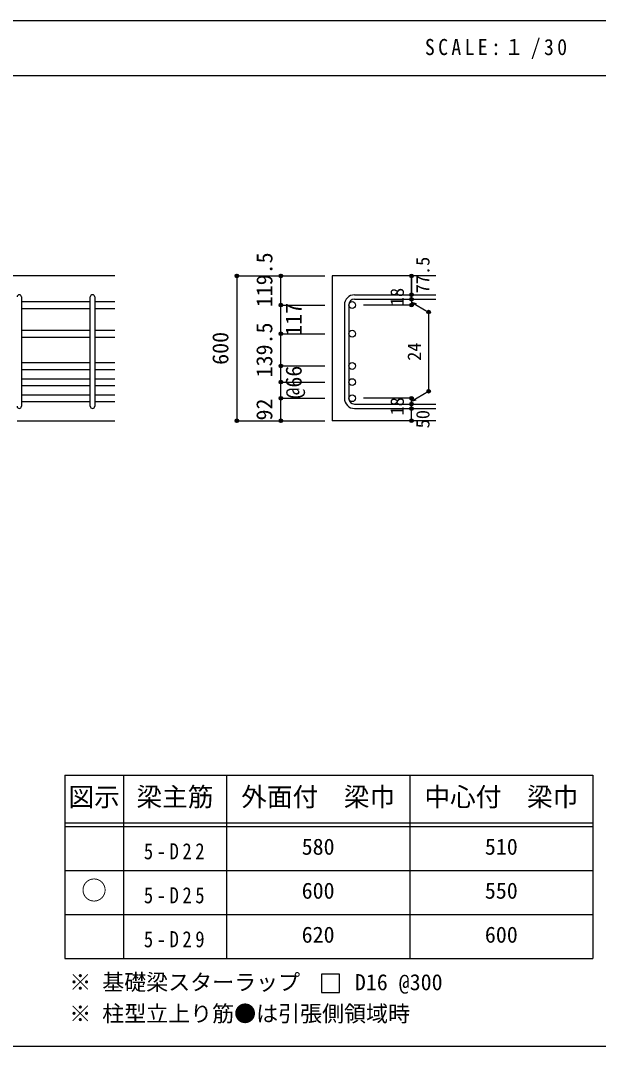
# Model space of a CAD drawing. Units: millimetres at full size, sheet at 1:30, with parts at other scales. Extents: x -5973 to 5954, y -4195 to 4201.
# Drawn here: x 1267 to 3633, y 3 to 4201 of the extents above; entities that cross this region are included whole.
import ezdxf
from ezdxf.enums import TextEntityAlignment as Align

# ---------------------------------------------------------------- set-up
doc = ezdxf.new("R2010")
doc.units = ezdxf.units.MM
doc.header["$LTSCALE"] = 30
doc.header["$PDMODE"] = 32
doc.header["$PDSIZE"] = 15
for name, color, linetype in [('0-1_躯体線', 2, 'Continuous'), ('0-5_基礎梁筋', 7, 'Continuous'), ('0-6_スタラップ筋', 7, 'Continuous'), ('0-D_寸法', 4, 'Continuous'), ('6-7_文字', 7, 'Continuous'), ('6-E_枠', 7, 'Continuous'), ('F-0_枠', 6, 'Continuous')]:
    doc.layers.add(name, color=color, linetype=linetype)
doc.styles.add('ＭＳ ゴシック', font='')
doc.styles.get('ＭＳ ゴシック').set_extended_font_data('MS Gothic')

msp = doc.modelspace()

# ---------------------------------------------------------------- linework, layer by layer
at = {"layer": '0-1_躯体線'}
for p, q in [((1652.44, 3156.03), (-147.56, 3156.03)), ((2967.44, 3156.03), (2542.44, 3156.03)), ((2542.44, 3156.03), (2542.44, 2563.53)), ((1252.44, 2563.53), (1652.44, 2563.53)), ((2967.44, 2563.53), (2542.44, 2563.53))]:
    msp.add_line(p, q, dxfattribs=at)
at = {"layer": '0-5_基礎梁筋'}
for p, q in [((1270.44, 3050.83), (1552.44, 3050.83)), ((1270.44, 3022.83), (1552.44, 3022.83)), ((1570.44, 3050.83), (1652.44, 3050.83)), ((1570.44, 3022.83), (1652.44, 3022.83)), ((1270.44, 2933.53), (1552.44, 2933.53)), ((1270.44, 2905.53), (1552.44, 2905.53)), ((1570.44, 2933.53), (1652.44, 2933.53)), ((1570.44, 2905.53), (1652.44, 2905.53)), ((1270.44, 2801.53), (1552.44, 2801.53)), ((1270.44, 2773.53), (1552.44, 2773.53)), ((1570.44, 2801.53), (1652.44, 2801.53)), ((1570.44, 2773.53), (1652.44, 2773.53)), ((1270.44, 2735.53), (1552.44, 2735.53)), ((1570.44, 2735.53), (1652.44, 2735.53)), ((1270.44, 2707.53), (1552.44, 2707.53)), ((1570.44, 2707.53), (1652.44, 2707.53)), ((1270.44, 2669.53), (1552.44, 2669.53)), ((1570.44, 2669.53), (1652.44, 2669.53)), ((1270.44, 2641.53), (1552.44, 2641.53)), ((1570.44, 2641.53), (1652.44, 2641.53))]:
    msp.add_line(p, q, dxfattribs=at)
at = {"layer": '0-5_基礎梁筋', "color": 3}
for centre in [(2624.44, 3036.83), (2624.44, 2919.53), (2624.44, 2787.53), (2624.44, 2721.53), (2624.44, 2655.53)]:
    msp.add_circle(centre, 14, dxfattribs=at)
at = {"layer": '0-6_スタラップ筋'}
for p, q in [((1270.44, 3069.83), (1270.44, 2622.53)), ((1552.44, 2622.53), (1552.44, 3069.83)), ((1570.44, 3069.83), (1570.44, 2622.53)), ((2634.44, 3078.83), (2967.44, 3078.83)), ((2592.44, 3036.83), (2592.44, 2655.53)), ((2610.44, 3036.83), (2610.44, 2655.53)), ((2634.44, 3060.83), (2967.44, 3060.83)), ((2634.44, 2631.53), (2967.44, 2631.53)), ((2634.44, 2613.53), (2967.44, 2613.53))]:
    msp.add_line(p, q, dxfattribs=at)
for centre, radius, start, end in [((1261.44, 3069.83), 9, 0, 180), ((1561.44, 3069.83), 9, 0, 180), ((2634.44, 3036.83), 42, 90, 180), ((2634.44, 3036.83), 24, 90, 180), ((2634.44, 2655.53), 42, 180, 270), ((2634.44, 2655.53), 24, 180, 270), ((1261.44, 2622.53), 9, 180, 0), ((1561.44, 2622.53), 9, 180, 0)]:
    msp.add_arc(centre, radius, start, end, dxfattribs=at)
at = {"layer": '0-D_寸法'}
for p, q in [((2152.44, 3156.03), (2332.44, 3156.03)), ((2152.44, 3156.03), (2152.44, 2563.53)), ((2332.44, 3036.83), (2332.44, 3156.03)), ((2332.44, 3156.03), (2512.44, 3156.03)), ((2867.44, 3078.83), (2867.44, 3156.03)), ((2867.44, 3156.03), (2867.44, 3078.83)), ((2867.44, 3060.83), (2867.44, 3078.83)), ((2332.44, 2919.53), (2332.44, 3036.83)), ((2332.44, 3036.83), (2512.44, 3036.83)), ((2867.44, 3036.83), (2671.35, 3036.83)), ((2867.44, 3060.83), (2867.44, 3036.83)), ((2867.44, 3048.83), (2937.5, 3008.39)), ((2867.44, 3048.83), (2886.76, 3043.66)), ((2937.5, 3008.39), (2937.5, 2683.98)), ((2332.44, 2787.53), (2332.44, 2919.53)), ((2332.44, 2919.53), (2512.44, 2919.53)), ((2332.44, 2787.53), (2512.44, 2787.53)), ((2332.44, 2655.53), (2332.44, 2787.53)), ((2332.44, 2721.53), (2512.44, 2721.53)), ((2332.44, 2563.53), (2332.44, 2655.53)), ((2332.44, 2655.53), (2512.44, 2655.53)), ((2867.44, 2655.53), (2671.35, 2655.53)), ((2867.44, 2643.53), (2937.5, 2683.98)), ((2867.44, 2631.53), (2867.44, 2655.53)), ((2867.44, 2643.53), (2886.76, 2648.71)), ((2867.44, 2613.53), (2867.44, 2631.53)), ((2867.44, 2563.53), (2867.44, 2613.53)), ((2152.44, 2563.53), (2332.44, 2563.53)), ((2332.44, 2563.53), (2512.44, 2563.53))]:
    msp.add_line(p, q, dxfattribs=at)
for centre, radius in [((2152.44, 3156.03), 7.2), ((2152.44, 3156.03), 6.4), ((2152.44, 3156.03), 5.6), ((2152.44, 3156.03), 4.8), ((2152.44, 3156.03), 4), ((2152.44, 3156.03), 3.2), ((2152.44, 3156.03), 2.4), ((2152.44, 3156.03), 1.6), ((2152.44, 3156.03), 0.8), ((2332.44, 3156.03), 7.2), ((2332.44, 3156.03), 6.4), ((2332.44, 3156.03), 5.6), ((2332.44, 3156.03), 4.8), ((2332.44, 3156.03), 4), ((2332.44, 3156.03), 3.2), ((2332.44, 3156.03), 2.4), ((2332.44, 3156.03), 1.6), ((2332.44, 3156.03), 0.8), ((2867.44, 3156.03), 4), ((2867.44, 3156.03), 3.6), ((2867.44, 3156.03), 3.2), ((2867.44, 3156.03), 2.8), ((2867.44, 3156.03), 2.4), ((2867.44, 3156.03), 2), ((2867.44, 3156.03), 1.6), ((2867.44, 3156.03), 1.2), ((2867.44, 3156.03), 0.8), ((2867.44, 3156.03), 0.4), ((2867.44, 3078.83), 4), ((2867.44, 3060.83), 4), ((2867.44, 3078.83), 3.6), ((2867.44, 3078.83), 3.2), ((2867.44, 3078.83), 2.8), ((2867.44, 3078.83), 2.4), ((2867.44, 3078.83), 2), ((2867.44, 3078.83), 1.6), ((2867.44, 3078.83), 1.2), ((2867.44, 3078.83), 0.8), ((2867.44, 3078.83), 0.4), ((2332.44, 3036.83), 7.2), ((2332.44, 3036.83), 6.4), ((2332.44, 3036.83), 5.6), ((2332.44, 3036.83), 4.8), ((2332.44, 3036.83), 4), ((2332.44, 3036.83), 3.2), ((2332.44, 3036.83), 2.4), ((2332.44, 3036.83), 1.6), ((2332.44, 3036.83), 0.8), ((2867.44, 3036.83), 4), ((2867.44, 3060.83), 3.6), ((2867.44, 3036.83), 3.6), ((2867.44, 3060.83), 3.2), ((2867.44, 3036.83), 3.2), ((2867.44, 3060.83), 2.8), ((2867.44, 3036.83), 2.8), ((2867.44, 3060.83), 2.4), ((2867.44, 3036.83), 2.4), ((2867.44, 3060.83), 2), ((2867.44, 3036.83), 2), ((2867.44, 3060.83), 1.6), ((2867.44, 3036.83), 1.6), ((2867.44, 3060.83), 1.2), ((2867.44, 3036.83), 1.2), ((2867.44, 3060.83), 0.8), ((2867.44, 3036.83), 0.8), ((2867.44, 3060.83), 0.4), ((2867.44, 3036.83), 0.4), ((2937.5, 3008.39), 4), ((2937.5, 3008.39), 3.6), ((2937.5, 3008.39), 3.2), ((2937.5, 3008.39), 2.8), ((2937.5, 3008.39), 2.4), ((2937.5, 3008.39), 2), ((2937.5, 3008.39), 1.6), ((2937.5, 3008.39), 1.2), ((2937.5, 3008.39), 0.8), ((2937.5, 3008.39), 0.4), ((2332.44, 2919.53), 7.2), ((2332.44, 2919.53), 6.4), ((2332.44, 2919.53), 5.6), ((2332.44, 2919.53), 4.8), ((2332.44, 2919.53), 4), ((2332.44, 2919.53), 3.2), ((2332.44, 2919.53), 2.4), ((2332.44, 2919.53), 1.6), ((2332.44, 2919.53), 0.8), ((2332.44, 2787.53), 7.2), ((2332.44, 2787.53), 6.4), ((2332.44, 2787.53), 5.6), ((2332.44, 2787.53), 4.8), ((2332.44, 2787.53), 4), ((2332.44, 2787.53), 3.2), ((2332.44, 2787.53), 2.4), ((2332.44, 2787.53), 1.6), ((2332.44, 2787.53), 0.8), ((2332.44, 2721.53), 7.2), ((2332.44, 2721.53), 6.4), ((2332.44, 2721.53), 5.6), ((2332.44, 2721.53), 4.8), ((2332.44, 2721.53), 4), ((2332.44, 2721.53), 3.2), ((2332.44, 2721.53), 2.4), ((2332.44, 2721.53), 1.6), ((2332.44, 2721.53), 0.8), ((2937.5, 2683.98), 4), ((2937.5, 2683.98), 3.6), ((2937.5, 2683.98), 3.2), ((2332.44, 2655.53), 7.2), ((2332.44, 2655.53), 6.4), ((2332.44, 2655.53), 5.6), ((2332.44, 2655.53), 4.8), ((2332.44, 2655.53), 4), ((2332.44, 2655.53), 3.2), ((2332.44, 2655.53), 2.4), ((2332.44, 2655.53), 1.6), ((2332.44, 2655.53), 0.8), ((2867.44, 2655.53), 4), ((2867.44, 2655.53), 3.6), ((2867.44, 2655.53), 3.2), ((2867.44, 2655.53), 2.8), ((2867.44, 2655.53), 2.4), ((2867.44, 2655.53), 2), ((2867.44, 2655.53), 1.6), ((2867.44, 2655.53), 1.2), ((2867.44, 2655.53), 0.8), ((2867.44, 2655.53), 0.4), ((2937.5, 2683.98), 2.8), ((2937.5, 2683.98), 2.4), ((2937.5, 2683.98), 2), ((2937.5, 2683.98), 1.6), ((2937.5, 2683.98), 1.2), ((2937.5, 2683.98), 0.8), ((2937.5, 2683.98), 0.4), ((2867.44, 2631.53), 4), ((2867.44, 2613.53), 4), ((2867.44, 2631.53), 3.6), ((2867.44, 2613.53), 3.6), ((2867.44, 2631.53), 3.2), ((2867.44, 2613.53), 3.2), ((2867.44, 2631.53), 2.8), ((2867.44, 2613.53), 2.8), ((2867.44, 2631.53), 2.4), ((2867.44, 2613.53), 2.4), ((2867.44, 2631.53), 2), ((2867.44, 2613.53), 2), ((2867.44, 2631.53), 1.6), ((2867.44, 2613.53), 1.6), ((2867.44, 2631.53), 1.2), ((2867.44, 2613.53), 1.2), ((2867.44, 2631.53), 0.8), ((2867.44, 2613.53), 0.8), ((2867.44, 2631.53), 0.4), ((2867.44, 2613.53), 0.4), ((2152.44, 2563.53), 7.2), ((2152.44, 2563.53), 6.4), ((2152.44, 2563.53), 5.6), ((2152.44, 2563.53), 4.8), ((2152.44, 2563.53), 4), ((2152.44, 2563.53), 3.2), ((2152.44, 2563.53), 2.4), ((2152.44, 2563.53), 1.6), ((2152.44, 2563.53), 0.8), ((2332.44, 2563.53), 7.2), ((2332.44, 2563.53), 6.4), ((2332.44, 2563.53), 5.6), ((2332.44, 2563.53), 4.8), ((2332.44, 2563.53), 4), ((2332.44, 2563.53), 3.2), ((2332.44, 2563.53), 2.4), ((2332.44, 2563.53), 1.6), ((2332.44, 2563.53), 0.8), ((2867.44, 2563.53), 4), ((2867.44, 2563.53), 3.6), ((2867.44, 2563.53), 3.2), ((2867.44, 2563.53), 2.8), ((2867.44, 2563.53), 2.4), ((2867.44, 2563.53), 2), ((2867.44, 2563.53), 1.6), ((2867.44, 2563.53), 1.2), ((2867.44, 2563.53), 0.8), ((2867.44, 2563.53), 0.4)]:
    msp.add_circle(centre, radius, dxfattribs=at)
at = {"layer": '0-D_寸法', "color": 7}
for p in [(2152.44, 3156.03), (2152.44, 3156.03), (2332.44, 3156.03), (2332.44, 3156.03), (2867.44, 3156.03), (2867.44, 3078.83), (2867.44, 3060.83), (2332.44, 3036.83), (2332.44, 3036.83), (2867.44, 3036.83), (2937.5, 3008.39), (2332.44, 2919.53), (2332.44, 2919.53), (2332.44, 2787.53), (2332.44, 2787.53), (2332.44, 2721.53), (2332.44, 2721.53), (2937.5, 2683.98), (2332.44, 2655.53), (2332.44, 2655.53), (2867.44, 2655.53), (2867.44, 2655.53), (2867.44, 2631.53), (2867.44, 2613.53), (2152.44, 2563.53), (2152.44, 2563.53), (2332.44, 2563.53), (2867.44, 2563.53)]:
    msp.add_point(p, dxfattribs=at)
at = {"layer": '6-7_文字'}
msp.add_lwpolyline([(2498.22, 223.45), (2573.22, 223.45), (2573.22, 298.45), (2498.22, 298.45)], close=True, dxfattribs=at)
at = {"layer": '6-E_枠', "color": 3}
for p, q in [((1447.71, 1112.77), (1447.71, 362.77)), ((1447.71, 1112.77), (3610.24, 1112.77)), ((1447.71, 1112.77), (1447.71, 362.77)), ((3610.24, 1112.77), (3610.24, 362.77)), ((1447.71, 362.77), (3610.24, 362.77))]:
    msp.add_line(p, q, dxfattribs=at)
at = {"layer": '6-E_枠'}
for p, q in [((1687.71, 1112.77), (1687.71, 362.77)), ((2110.24, 1112.77), (2110.24, 362.77)), ((2860.24, 1112.77), (2860.24, 362.77)), ((1447.71, 917.77), (3610.24, 917.77)), ((1447.71, 902.77), (3610.24, 902.77)), ((1447.71, 722.77), (3610.24, 722.77)), ((1447.71, 542.77), (3610.24, 542.77))]:
    msp.add_line(p, q, dxfattribs=at)
at = {"layer": 'F-0_枠'}
msp.add_line((-5972.88, 4201.15), (5954.1, 4201.15), dxfattribs=at)
at = {"layer": 'F-0_枠', "color": 2}
for p, q in [((-5972.88, 3976.15), (3723.6, 3976.15)), ((3723.6, 2.95), (-5972.88, 2.95))]:
    msp.add_line(p, q, dxfattribs=at)

# ---------------------------------------------------------------- texts
at = {"layer": '0-D_寸法', "style": 'ＭＳ ゴシック'}
for s, height, p in [('119.5', 65.98, (2317.79, 3027.82)), ('77.5', 54.99, (2957.44, 3084.83)), ('18', 54.99, (2852.44, 3032.33)), ('117', 65.98, (2437.44, 2910.68)), ('139.5', 65.98, (2317.44, 2741.03)), ('600', 65.98, (2137.44, 2792.28)), ('24', 54.99, (2922.5, 2808.68)), ('@66', 65.98, (2437.44, 2654.03)), ('92', 65.98, (2317.44, 2564.53)), ('18', 54.99, (2852.44, 2585.03)), ('50', 54.99, (2957.44, 2532.53))]:
    msp.add_text(s, height=height, rotation=90, dxfattribs=at).set_placement(p, align=Align.BOTTOM_LEFT)
at = {"layer": '6-7_文字', "color": 2, "style": 'ＭＳ ゴシック'}
for s, p in [('図示', (1462.71, 962.77)), ('梁主筋', (1741.48, 962.77)), ('外面付\u3000梁巾', (2170.24, 962.77)), ('中心付\u3000梁巾', (2920.24, 962.77)), ('○', (1515.21, 580.27))]:
    msp.add_text(s, height=76.98, dxfattribs=at).set_placement(p, align=Align.BOTTOM_LEFT)
at = {"layer": '6-7_文字', "style": 'ＭＳ ゴシック'}
for s, p in [('580', (2417.74, 767.77)), ('510', (3167.74, 767.77)), ('600', (2417.74, 587.77)), ('550', (3167.74, 587.77)), ('620', (2417.74, 407.77)), ('600', (3167.74, 407.77)), ('※ 基礎梁スターラップ     D16 @300', (1466.27, 213.19)), ('※ 柱型立上り筋●は引張側領域時', (1466.27, 84.68))]:
    msp.add_text(s, height=65.98, dxfattribs=at).set_placement(p, align=Align.BOTTOM_LEFT)
at = {"layer": '6-7_文字', "color": 2, "insert": (2922.26, 4043.65), "char_height": 65.98, "attachment_point": 7, "style": 'ＭＳ ゴシック'}
msp.add_mtext('\\T1.34;\\W0.9;SCALE:１/30', dxfattribs=at)
at = {"layer": '6-7_文字', "char_height": 65.98, "attachment_point": 7, "style": 'ＭＳ ゴシック'}
for s, insert in [('\\T1.38;\\W0.85;5-D22', (1771.48, 767.77)), ('\\T1.38;\\W0.85;5-D25', (1771.48, 587.77)), ('\\T1.38;\\W0.85;5-D29', (1771.48, 407.77))]:
    msp.add_mtext(s, dxfattribs=dict(at, insert=insert))

doc.saveas('drawing.dxf')
